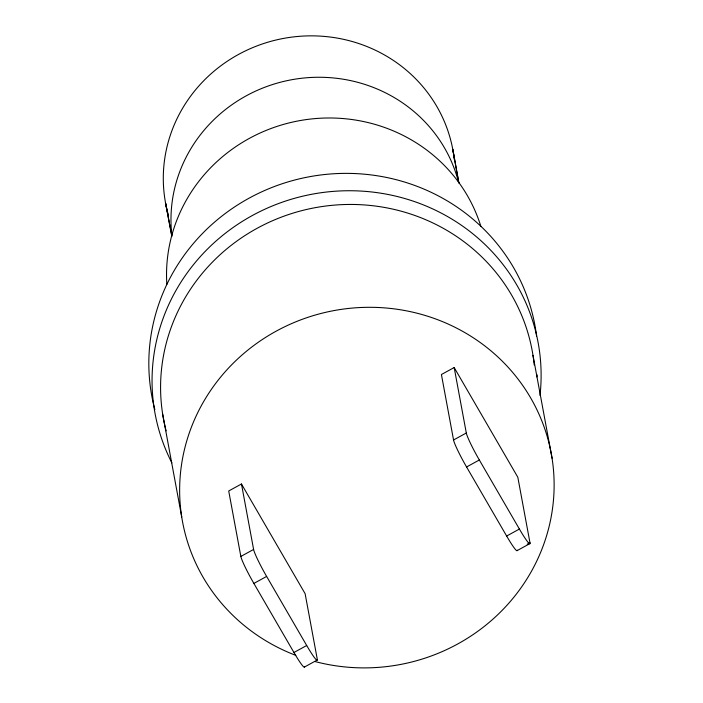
<?xml version="1.0" encoding="UTF-8"?>
<svg xmlns="http://www.w3.org/2000/svg" width="703" height="703" viewBox="0 0 703 703"><rect width="100%" height="100%" fill="white"/><g stroke="black" fill="none" stroke-linecap="round" stroke-linejoin="round"><path stroke-width="1.05" d="M241.472 483.989L253.607 549.447A24.35 2.197 61.3 0 0 266.63 576.434L306.701 645.503A24.35 2.197 61.3 0 0 317.255 659.142L305.12 593.684L241.472 483.989L228.712 490.975L240.848 556.433A24.35 2.197 61.3 0 0 253.871 583.42L293.942 652.489A24.35 2.197 61.3 0 0 304.557 666.646M527.215 544.184L529.957 542.69L517.821 477.232L454.173 367.537L441.414 374.523L453.549 439.981A24.35 2.197 61.3 0 0 466.572 466.977L506.643 536.038A24.35 2.197 61.3 0 0 517.259 550.194M240.848 556.433L253.607 549.447M453.549 439.981L466.309 432.995L454.173 367.537M253.871 583.42L266.63 576.434M466.572 466.977L479.332 459.99A24.35 2.197 61.3 0 1 466.309 432.995M293.942 652.489L306.701 645.503M506.643 536.038L519.403 529.051A24.35 2.197 61.3 0 0 529.957 542.69M304.522 666.998L317.281 660.012M517.223 550.554L529.983 543.568M479.332 459.99L519.403 529.051M171.787 235.751L165.609 203.281L171.883 236.419M532.988 355.384L552.057 458.242M162.657 414.085L181.717 516.951M458.831 182.639L452.785 149.396L458.839 183.061M166.136 430.86A187.481 180.038 -10.5 0 1 316.174 207.499A187.481 180.038 -10.5 0 1 534.21 364.945M295.831 655.381A187.481 180.038 -10.5 0 1 247.043 350.762A187.481 180.038 -10.5 0 1 550.106 447.881A187.481 180.038 -10.5 0 1 315.252 661.602M154.862 409.621A194.793 187.06 -10.5 0 1 307.8 177.042A194.793 187.06 -10.5 0 1 536.556 335.955M537.11 374.84A194.793 187.06 -10.5 0 1 536.899 376.975M171.875 462.873A194.793 187.06 -10.5 0 1 312.897 194.054A194.793 187.06 -10.5 0 1 540.001 395.411M166.839 284.364A160.706 154.317 -10.5 0 1 299.003 120.767A160.706 154.317 -10.5 0 1 480.87 226.357M171.787 234.635A146.092 140.292 -10.5 0 1 291.622 79.747A146.092 140.292 -10.5 0 1 458.523 182.112M168.351 214.977A146.092 140.292 -10.5 0 1 282.36 38.639A146.092 140.292 -10.5 0 1 454.287 159.458"/></g></svg>
